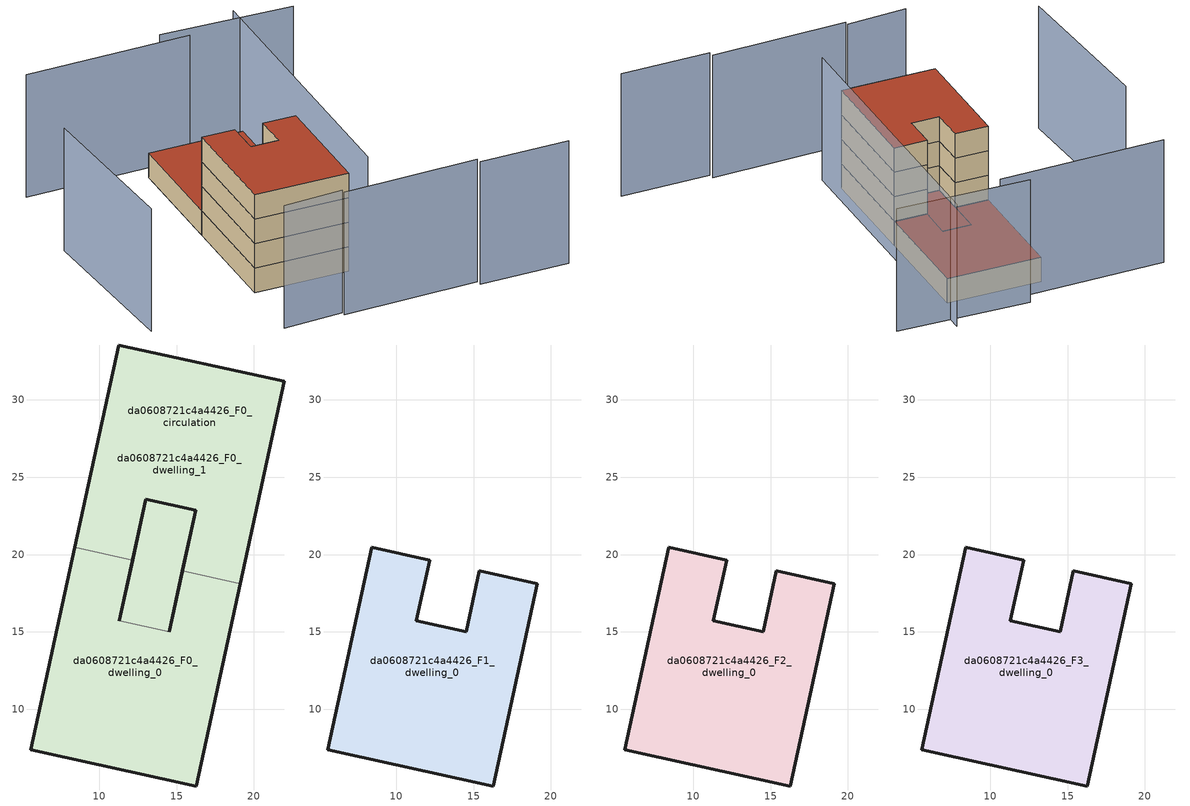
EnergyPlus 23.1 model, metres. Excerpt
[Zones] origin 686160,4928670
da0608721c4a4426_F0_dwelling_0
 floor ground (EU_floor_Construction): 16.23,22.87 15.38,18.94 14.52,15.02 11.31,15.72 13.02,23.57 z0; 19.12,18.13 16.27,5.03 5.56,7.37 8.41,20.46 12.16,19.64 11.31,15.72 14.52,15.02 15.38,18.94 z0
 wall outside (EU_wall_Construction): 15.38,18.94 14.52,15.02 / 11.31,15.72 12.16,19.64 / 8.41,20.46 5.56,7.37 16.27,5.03 19.12,18.13 z0:3
 wall to da0608721c4a4426_F0_dwelling_1 (EU_wall_Construction): 19.12,18.13 15.38,18.94 / 12.16,19.64 8.41,20.46 z0:3
 wall to da0608721c4a4426_F0_circulation (EU_wall_Construction): 14.52,15.02 11.31,15.72 z0:3
 roof outside (EU_floor_Construction): 14.52,15.02 15.38,18.94 16.23,22.87 13.02,23.57 11.31,15.72 z3
da0608721c4a4426_F0_dwelling_1
 floor ground (EU_floor_Construction): 16.23,22.87 15.38,18.94 14.52,15.02 11.31,15.72 13.02,23.57 z0; 21.97,31.22 19.12,18.13 15.38,18.94 16.23,22.87 13.02,23.57 12.16,19.64 8.41,20.46 11.27,33.55 z0
 wall outside (EU_wall_Construction): 12.16,19.64 13.02,23.57 16.23,22.87 15.38,18.94 / 19.12,18.13 21.97,31.22 11.27,33.55 8.41,20.46 z0:3
 roof outside (EU_roof_Construction): 14.52,15.02 15.38,18.94 16.23,22.87 13.02,23.57 11.31,15.72 z3; 19.12,18.13 21.97,31.22 11.27,33.55 8.41,20.46 12.16,19.64 13.02,23.57 16.23,22.87 15.38,18.94 z3
da0608721c4a4426_F0_circulation
 floor ground (EU_floor_Construction): 16.23,22.87 15.38,18.94 14.52,15.02 11.31,15.72 13.02,23.57 z0; 19.12,18.13 16.27,5.03 5.56,7.37 8.41,20.46 12.16,19.64 11.31,15.72 14.52,15.02 15.38,18.94 z0; 21.97,31.22 19.12,18.13 15.38,18.94 16.23,22.87 13.02,23.57 12.16,19.64 8.41,20.46 11.27,33.55 z0
 wall outside (EU_wall_Construction): 14.52,15.02 16.23,22.87 13.02,23.57 11.31,15.72 z0:3
 roof outside (EU_roof_Construction): 19.12,18.13 21.97,31.22 11.27,33.55 8.41,20.46 12.16,19.64 13.02,23.57 16.23,22.87 15.38,18.94 z3; 16.27,5.03 19.12,18.13 15.38,18.94 14.52,15.02 11.31,15.72 12.16,19.64 8.41,20.46 5.56,7.37 z3; 14.52,15.02 15.38,18.94 16.23,22.87 13.02,23.57 11.31,15.72 z3
da0608721c4a4426_F1_dwelling_0
 floor to da0608721c4a4426_F0_dwelling_0 (EU_floor_Construction): 19.12,18.13 16.27,5.03 5.56,7.37 8.41,20.46 12.16,19.64 11.31,15.72 14.52,15.02 15.38,18.94 z3
 wall outside (EU_wall_Construction): 5.56,7.37 16.27,5.03 19.12,18.13 15.38,18.94 14.52,15.02 11.31,15.72 12.16,19.64 8.41,20.46 5.56,7.37 z3:6
da0608721c4a4426_F2_dwelling_0
 floor to da0608721c4a4426_F1_dwelling_0 (EU_floor_Construction): 19.12,18.13 16.27,5.03 5.56,7.37 8.41,20.46 12.16,19.64 11.31,15.72 14.52,15.02 15.38,18.94 z6
 wall outside (EU_wall_Construction): 5.56,7.37 16.27,5.03 19.12,18.13 15.38,18.94 14.52,15.02 11.31,15.72 12.16,19.64 8.41,20.46 5.56,7.37 z6:9
da0608721c4a4426_F3_dwelling_0
 floor to da0608721c4a4426_F2_dwelling_0 (EU_floor_Construction): 19.12,18.13 16.27,5.03 5.56,7.37 8.41,20.46 12.16,19.64 11.31,15.72 14.52,15.02 15.38,18.94 z9
 wall outside (EU_wall_Construction): 5.56,7.37 16.27,5.03 19.12,18.13 15.38,18.94 14.52,15.02 11.31,15.72 12.16,19.64 8.41,20.46 5.56,7.37 z9:12
 roof outside (EU_roof_Construction): 16.27,5.03 19.12,18.13 15.38,18.94 14.52,15.02 11.31,15.72 12.16,19.64 8.41,20.46 5.56,7.37 z12
shading: 25.7,-5.61 35.91,-7.68 / 10.36,-2.07 25.81,-5.01 / 3.53,-0.5 10.44,-1.58 / -5.2,26.61 -8.06,7.5 / 16.82,2.4 24.08,35.72 / 29.73,32.66 14.78,36.31 / 17.24,34.29 -1.63,38.05 z0:15
[Building]
EU S2 Campaign: North Axis=0; Terrain=City; Solar Distribution=FullExterior
[Site:Location]
Bologna: Latitude=44.5; Longitude=11.25; Time Zone=1; Elevation=37
[SizingPeriod:WeatherFileDays]
AnnualSizingPeriod: Begin Month=1; Begin Day of Month=1; End Month=12; End Day of Month=31; Day of Week for Start Day=Monday; Use Weather File Daylight Saving Period=No; Use Weather File Rain and Snow Indicators=No
[MATERIAL]
EU_InternalMass_Material: Roughness=MediumRough; Thickness=0.1; Conductivity=1; Density=1800; Specific Heat=900; Thermal Absorptance=0.9; Solar Absorptance=0.7; Visible Absorptance=0.7
[MATERIAL:NOMASS] Roughness=MediumRough; Thermal Absorptance=0.9; Solar Absorptance=0.7; Visible Absorptance=0.7
Name | Thermal Resistance
EU_wall_NoMass | 0.937881
EU_roof_NoMass | 0.548572
EU_floor_NoMass | 0.71348
[CONSTRUCTION]
EU_wall_Construction: EU_wall_NoMass
EU_roof_Construction: EU_roof_NoMass
EU_floor_Construction: EU_floor_NoMass
EU_InternalMass_Construction: EU_InternalMass_Material
[ZONE] Type=1; Multiplier=1; Ceiling Height=autocalculate; Floor Area=autocalculate; Part of Total Floor Area=Yes
Name | Volume
da0608721c4a4426_F0_dwelling_0; da0608721c4a4426_F0_dwelling_1 | 480.231
da0608721c4a4426_F1_dwelling_0; da0608721c4a4426_F2_dwelling_0; da0608721c4a4426_F3_dwelling_0 | 400.928
da0608721c4a4426_F0_circulation | 881.158
[INTERNALMASS] Construction=EU_InternalMass_Construction
Name | Zone or ZoneList | Surface Area
da0608721c4a4426_F0_dwelling_0_EU_InternalMass | da0608721c4a4426_F0_dwelling_0 | 133.642
da0608721c4a4426_F0_dwelling_1_EU_InternalMass | da0608721c4a4426_F0_dwelling_1 | 133.642
da0608721c4a4426_F1_dwelling_0_EU_InternalMass | da0608721c4a4426_F1_dwelling_0 | 293.108
da0608721c4a4426_F2_dwelling_0_EU_InternalMass | da0608721c4a4426_F2_dwelling_0 | 293.108
da0608721c4a4426_F3_dwelling_0_EU_InternalMass | da0608721c4a4426_F3_dwelling_0 | 293.108
[OTHEREQUIPMENT] Fuel Type=Electricity; Design Level Calculation Method=Watts/Area; Power per Zone Floor Area=1; Fraction Latent=0; Fraction Radiant=0; Fraction Lost=0; Carbon Dioxide Generation Rate=0; EndUse Subcategory=EU_Step8_InternalGains
Name | Zone or ZoneList or Space or SpaceList | Schedule
EU_Step8_InternalGain_da0608721c4a4426_F0_dwelling_0_f000 | da0608721c4a4426_F0_dwelling_0 | EU_Step8_GainSchedule_da0608721c4a4426_F0_dwelling_0_f000
EU_Step8_InternalGain_da0608721c4a4426_F0_dwelling_1_f000 | da0608721c4a4426_F0_dwelling_1 | EU_Step8_GainSchedule_da0608721c4a4426_F0_dwelling_1_f000
EU_Step8_InternalGain_da0608721c4a4426_F1_dwelling_0_f000 | da0608721c4a4426_F1_dwelling_0 | EU_Step8_GainSchedule_da0608721c4a4426_F1_dwelling_0_f000
EU_Step8_InternalGain_da0608721c4a4426_F2_dwelling_0_f000 | da0608721c4a4426_F2_dwelling_0 | EU_Step8_GainSchedule_da0608721c4a4426_F2_dwelling_0_f000
EU_Step8_InternalGain_da0608721c4a4426_F3_dwelling_0_f000 | da0608721c4a4426_F3_dwelling_0 | EU_Step8_GainSchedule_da0608721c4a4426_F3_dwelling_0_f000
[ZONEINFILTRATION:DESIGNFLOWRATE]
EU_Circulation_Infiltration_da0608721c4a4426_F0_circulation: Zone or ZoneList or Space or SpaceList=da0608721c4a4426_F0_circulation; Schedule=EU_AlwaysOn; Design Flow Rate Calculation Method=Flow/Area; Flow Rate per Floor Area=0.0005; Constant Term Coefficient=1; Temperature Term Coefficient=0; Velocity Term Coefficient=0; Velocity Squared Term Coefficient=0
[ZONEVENTILATION:DESIGNFLOWRATE] Schedule=EU_AlwaysOn; Design Flow Rate Calculation Method=AirChanges/Hour; Air Changes per Hour=0.687892; Ventilation Type=Natural; Fan Pressure Rise=0; Fan Total Efficiency=1; Constant Term Coefficient=1; Temperature Term Coefficient=0; Velocity Term Coefficient=0; Velocity Squared Term Coefficient=0; Minimum Indoor Temperature=-100; Maximum Indoor Temperature=100; Delta Temperature=-100; Minimum Outdoor Temperature=-100; Maximum Outdoor Temperature=100; Maximum Wind Speed=40
Name | Zone or ZoneList or Space or SpaceList
EU_ConstantAir_da0608721c4a4426_F0_dwelling_0 | da0608721c4a4426_F0_dwelling_0
EU_ConstantAir_da0608721c4a4426_F0_dwelling_1 | da0608721c4a4426_F0_dwelling_1
EU_ConstantAir_da0608721c4a4426_F1_dwelling_0 | da0608721c4a4426_F1_dwelling_0
EU_ConstantAir_da0608721c4a4426_F2_dwelling_0 | da0608721c4a4426_F2_dwelling_0
EU_ConstantAir_da0608721c4a4426_F3_dwelling_0 | da0608721c4a4426_F3_dwelling_0
[HVACTEMPLATE:THERMOSTAT] Constant Heating Setpoint=20; Constant Cooling Setpoint=50
EU_HeatOnly_da0608721c4a4426_F0_dwelling_0; EU_HeatOnly_da0608721c4a4426_F0_dwelling_1; EU_HeatOnly_da0608721c4a4426_F1_dwelling_0; EU_HeatOnly_da0608721c4a4426_F2_dwelling_0; EU_HeatOnly_da0608721c4a4426_F3_dwelling_0
[HVACTEMPLATE:ZONE:IDEALLOADSAIRSYSTEM] System Availability Schedule=EU_AlwaysOn; Maximum Heating Supply Air Temperature=50; Minimum Cooling Supply Air Temperature=13; Maximum Heating Supply Air Humidity Ratio=0.0156; Minimum Cooling Supply Air Humidity Ratio=0.0077; Heating Limit=NoLimit; Cooling Limit=NoLimit; Heating Availability Schedule=EU_AlwaysOn; Cooling Availability Schedule=EU_CoolingOff; Dehumidification Control Type=ConstantSensibleHeatRatio; Cooling Sensible Heat Ratio=0.7; Dehumidification Setpoint=60; Humidification Control Type=None; Humidification Setpoint=30; Outdoor Air Method=None; Outdoor Air Flow Rate per Person=0.00944; Outdoor Air Flow Rate per Zone Floor Area=0; Outdoor Air Flow Rate per Zone=0; Demand Controlled Ventilation Type=None; Outdoor Air Economizer Type=NoEconomizer; Heat Recovery Type=None; Sensible Heat Recovery Effectiveness=0.7; Latent Heat Recovery Effectiveness=0.65
Name | Template Thermostat
da0608721c4a4426_F0_dwelling_0 | EU_HeatOnly_da0608721c4a4426_F0_dwelling_0
da0608721c4a4426_F0_dwelling_1 | EU_HeatOnly_da0608721c4a4426_F0_dwelling_1
da0608721c4a4426_F1_dwelling_0 | EU_HeatOnly_da0608721c4a4426_F1_dwelling_0
da0608721c4a4426_F2_dwelling_0 | EU_HeatOnly_da0608721c4a4426_F2_dwelling_0
da0608721c4a4426_F3_dwelling_0 | EU_HeatOnly_da0608721c4a4426_F3_dwelling_0
[SIZING:ZONE] Zone Cooling Design Supply Air Temperature Input Method=SupplyAirTemperature; Zone Cooling Design Supply Air Temperature=13; Zone Heating Design Supply Air Temperature Input Method=SupplyAirTemperature; Zone Heating Design Supply Air Temperature=50; Zone Cooling Design Supply Air Humidity Ratio=0.008; Zone Heating Design Supply Air Humidity Ratio=0.008; Cooling Design Air Flow Method=DesignDay; Cooling Design Air Flow Rate=0; Cooling Minimum Air Flow per Zone Floor Area=0.000762; Cooling Minimum Air Flow=0; Cooling Minimum Air Flow Fraction=0.2; Heating Design Air Flow Method=DesignDay; Heating Design Air Flow Rate=0; Heating Maximum Air Flow per Zone Floor Area=0.002032; Heating Maximum Air Flow=0.141576; Heating Maximum Air Flow Fraction=0.3; Account for Dedicated Outdoor Air System=No; Dedicated Outdoor Air System Control Strategy=NeutralSupplyAir; Dedicated Outdoor Air Low Setpoint Temperature for Design=autosize; Dedicated Outdoor Air High Setpoint Temperature for Design=autosize; Zone Load Sizing Method=Sensible Load Only No Latent Load; Zone Latent Cooling Design Supply Air Humidity Ratio Input Method=HumidityRatioDifference; Zone Cooling Design Supply Air Humidity Ratio Difference=0.005; Zone Latent Heating Design Supply Air Humidity Ratio Input Method=HumidityRatioDifference; Zone Humidification Design Supply Air Humidity Ratio Difference=0.005
da0608721c4a4426_F0_dwelling_0; da0608721c4a4426_F0_dwelling_1; da0608721c4a4426_F1_dwelling_0; da0608721c4a4426_F2_dwelling_0; da0608721c4a4426_F3_dwelling_0
[SCHEDULE:CONSTANT]
Name | Hourly Value
EU_AlwaysOn | 1
EU_CoolingOff | 0
[SCHEDULE:FILE] Column Number=1; Rows to Skip at Top=0; Number of Hours of Data=8760; Column Separator=Comma; Interpolate to Timestep=No; Minutes per Item=60; Adjust Schedule for Daylight Savings=Yes
Name | File
EU_Step8_GainSchedule_da0608721c4a4426_F0_dwelling_0_f000 | ../../schedules/da0608721c4a4426/da0608721c4a4426_F0_dwelling_0_f000_gain.csv
EU_Step8_GainSchedule_da0608721c4a4426_F0_dwelling_1_f000 | ../../schedules/da0608721c4a4426/da0608721c4a4426_F0_dwelling_1_f000_gain.csv
EU_Step8_GainSchedule_da0608721c4a4426_F1_dwelling_0_f000 | ../../schedules/da0608721c4a4426/da0608721c4a4426_F1_dwelling_0_f000_gain.csv
EU_Step8_GainSchedule_da0608721c4a4426_F2_dwelling_0_f000 | ../../schedules/da0608721c4a4426/da0608721c4a4426_F2_dwelling_0_f000_gain.csv
EU_Step8_GainSchedule_da0608721c4a4426_F3_dwelling_0_f000 | ../../schedules/da0608721c4a4426/da0608721c4a4426_F3_dwelling_0_f000_gain.csv
